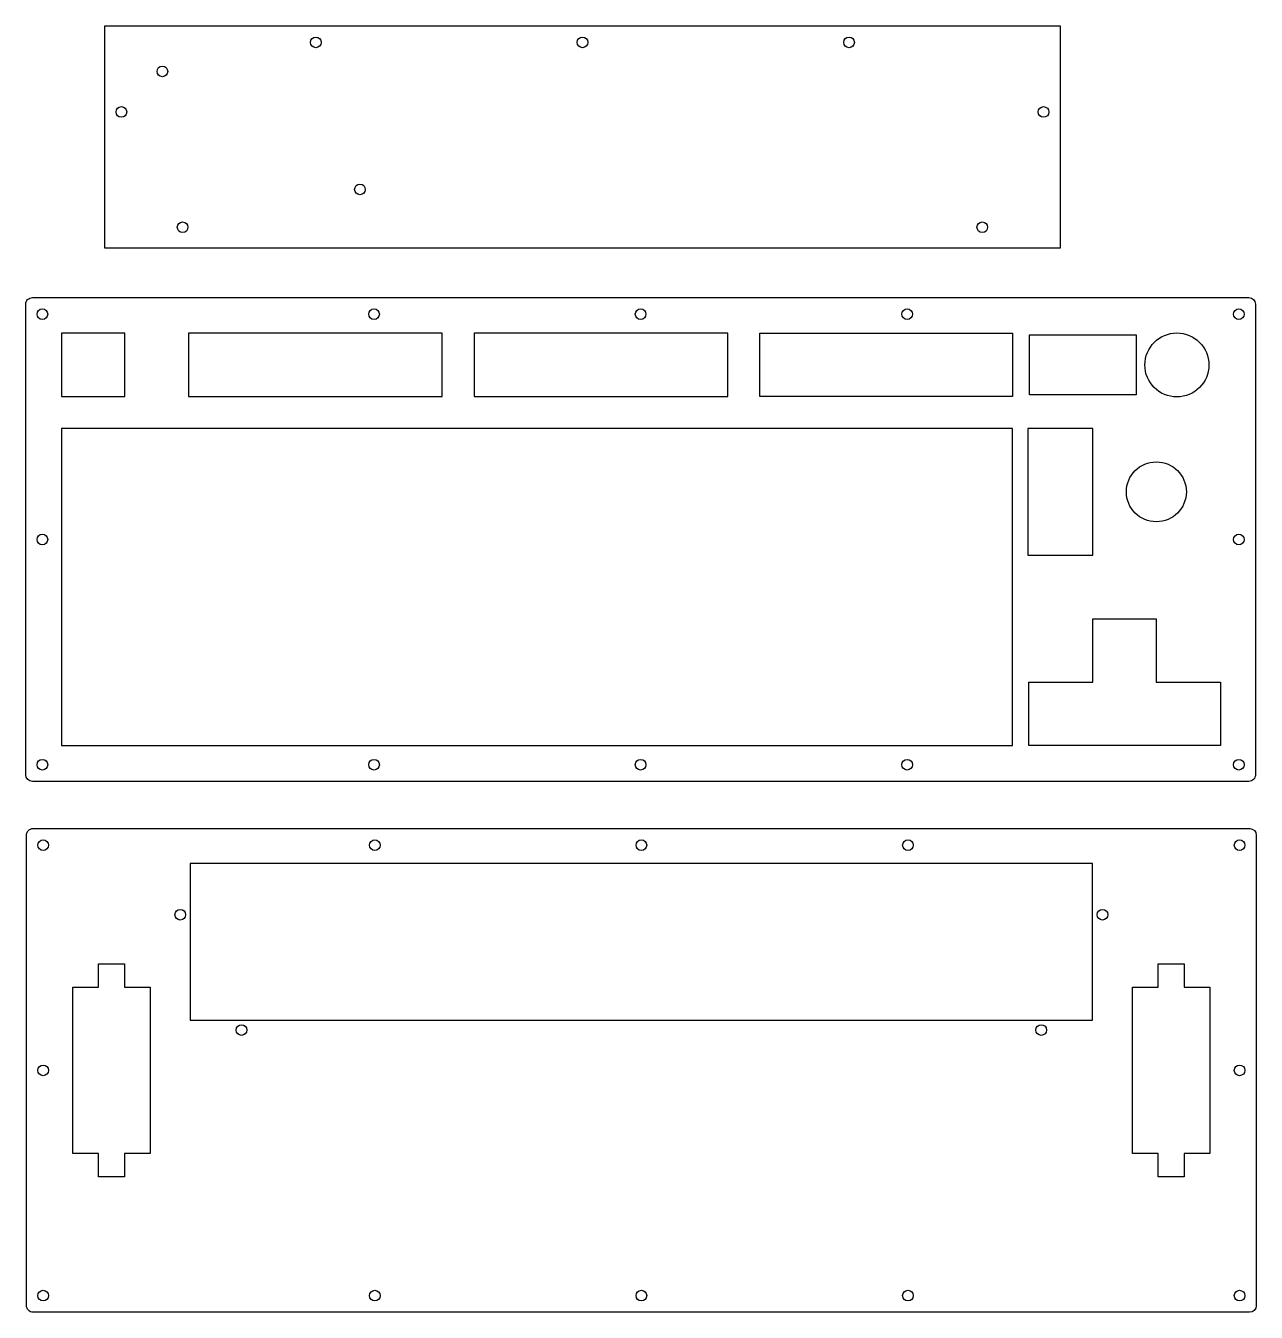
# Model space of a CAD drawing. Header units: millimetres. Extents: x 24 to 394, y 12 to 398.
import ezdxf

# ---------------------------------------------------------------- set-up
doc = ezdxf.new("R2010")
doc.units = ezdxf.units.MM
doc.layers.get('0').update_dxf_attribs({"linetype": 'CONTINUOUS'})

msp = doc.modelspace()

# ---------------------------------------------------------------- linework, layer by layer
for p, q in [((363.67, 200.69), (363.67, 200.69)), ((382.67, 200.69), (382.67, 200.69))]:
    msp.add_line(p, q)
for points in [[(334.8, 397.8), (334.8, 331.03), (48.03, 331.03), (48.03, 397.8)], [(54.06, 305.47), (35.06, 305.47), (35.06, 286.47), (54.06, 286.47)], [(149.31, 286.47), (149.31, 305.47), (73.16, 305.47), (73.16, 286.47)], [(158.88, 305.47), (158.88, 286.47), (235.03, 286.47), (235.03, 305.47)], [(244.61, 286.47), (244.61, 305.47), (320.48, 305.47), (320.5, 286.47)], [(357.57, 304.97), (357.57, 286.97), (325.57, 286.97), (325.57, 304.97)], [(35.06, 181.69), (320.5, 181.69), (320.5, 276.89), (35.06, 276.89)], [(344.57, 238.84), (344.57, 276.89), (325.07, 276.89), (325.07, 238.84)], [(344.62, 219.74), (363.62, 219.74), (363.62, 200.74), (363.67, 200.69), (382.87, 200.69), (382.87, 181.69), (325.37, 181.69), (325.37, 200.69), (344.57, 200.69), (344.62, 200.74)], [(73.72, 146.3), (73.72, 99.3), (344.48, 99.3), (344.48, 146.3)], [(46.18, 109.19), (46.18, 116.19), (53.98, 116.19), (53.98, 109.19), (61.68, 109.19), (61.68, 59.19), (53.98, 59.19), (53.98, 52.19), (46.18, 52.19), (46.18, 59.19), (38.48, 59.19), (38.48, 109.19)], [(356.52, 59.19), (356.52, 109.19), (364.22, 109.19), (364.22, 116.19), (372.02, 116.19), (372.02, 109.19), (379.72, 109.19), (379.72, 59.19), (372.02, 59.19), (372.02, 52.19), (364.22, 52.19), (364.22, 59.19)]]:
    msp.add_lwpolyline(points, close=True)
for points in [[(391.4, 316.19, -0.407483), (393.4, 314.24), (393.4, 172.96, -0.414214), (391.4, 170.96), (26.33, 170.96, -0.414213), (24.33, 172.96), (24.33, 314.17, -0.417586), (26.33, 316.19)], [(26.57, 11.57, -0.414214), (24.57, 13.57), (24.57, 154.8, -0.414214), (26.57, 156.8), (391.67, 156.8, -0.409507), (393.63, 154.78), (393.63, 13.55, -0.41145), (391.63, 11.57)]]:
    msp.add_lwpolyline(points, format="xyb", close=True)
for centre, radius in [((111.41, 392.8), 1.6), ((191.41, 392.8), 1.6), ((271.41, 392.8), 1.6), ((65.34, 384.08), 1.6), ((53.03, 371.92), 1.6), ((329.8, 371.92), 1.6), ((124.63, 348.66), 1.6), ((71.41, 337.3), 1.6), ((311.41, 337.3), 1.6), ((29.33, 311.19), 1.6), ((128.87, 311.19), 1.6), ((208.87, 311.19), 1.6), ((288.87, 311.19), 1.6), ((388.4, 311.19), 1.6), ((369.81, 295.96), 9.6), ((363.65, 257.87), 9), ((29.33, 243.58), 1.6), ((388.4, 243.58), 1.6), ((29.33, 175.96), 1.6), ((128.87, 175.96), 1.6), ((208.87, 175.96), 1.6), ((288.87, 175.96), 1.6), ((388.4, 175.96), 1.6), ((29.57, 151.8), 1.6), ((129.1, 151.8), 1.6), ((209.1, 151.8), 1.6), ((289.1, 151.8), 1.6), ((388.63, 151.8), 1.6), ((70.72, 130.92), 1.6), ((347.48, 130.92), 1.6), ((89.1, 96.3), 1.6), ((329.1, 96.3), 1.6), ((29.57, 84.19), 1.6), ((388.63, 84.19), 1.6), ((29.57, 16.57), 1.6), ((129.1, 16.57), 1.6), ((209.1, 16.57), 1.6), ((289.1, 16.57), 1.6), ((388.63, 16.57), 1.6)]:
    msp.add_circle(centre, radius)

doc.saveas('drawing.dxf')
